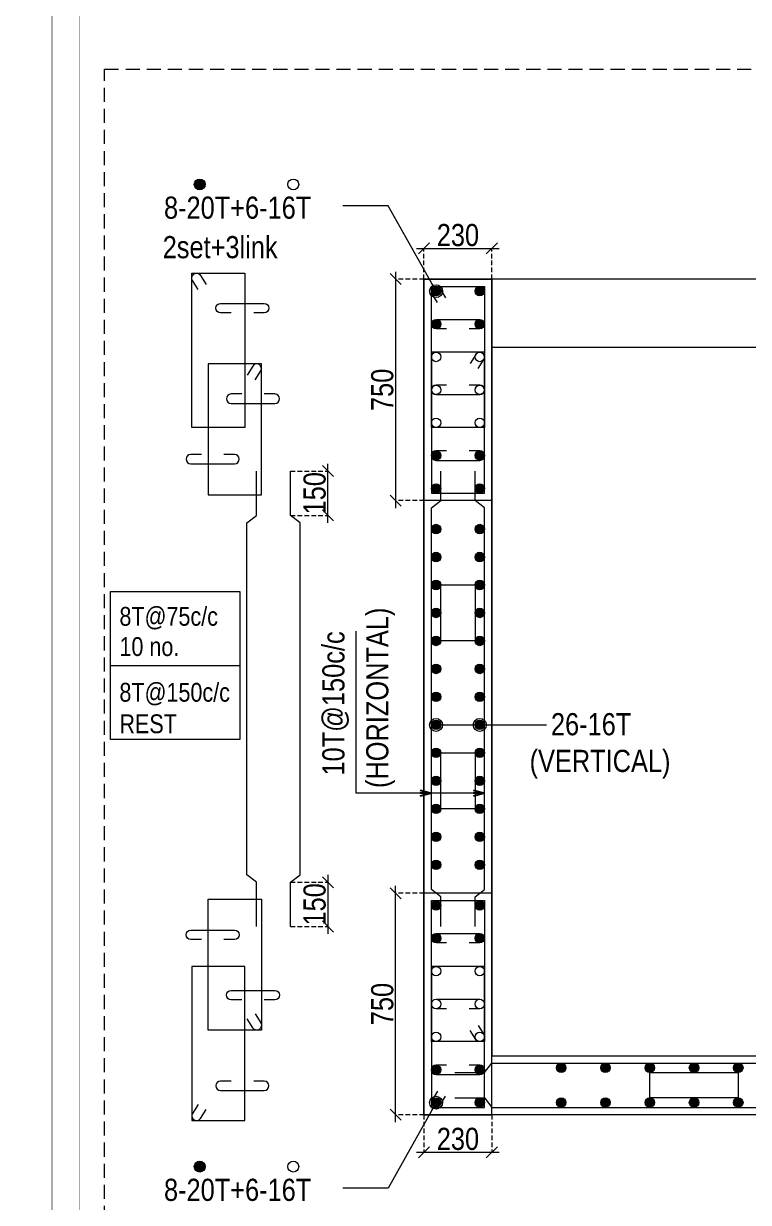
# Model space of a CAD drawing. Header units: millimetres. Extents: x 1112055 to 3390982, y -148532 to 766891.
# Drawn here: x 2248952 to 2258776, y 250427 to 266393 of the extents above; entities that cross this region are included whole.
import ezdxf

# ---------------------------------------------------------------- set-up
doc = ezdxf.new("R2010")
doc.units = ezdxf.units.MM
doc.header["$PDMODE"] = 35
doc.header["$PDSIZE"] = -25
doc.linetypes.add('DASHED2', pattern=[0.375, 0.25, -0.125])
doc.linetypes.add('Hidden', pattern=[9.525, 6.35, -3.175])
for name, color, linetype, lineweight in [('B COL. SIZE DIM', 220, 'Continuous', 25), ('B COLUMN', 1, 'Hidden', 9), ('B P.C.C', 251, 'Continuous', 0), ('B STEEL', 34, 'Continuous', 15), ('B STEEL TEXT', 7, 'Continuous', 15), ('B TITLE BLOCK', 250, 'Continuous', 0)]:
    doc.layers.add(name, color=color, linetype=linetype, lineweight=lineweight)
doc.styles.add('ARIAL', font='arial.ttf')
doc.styles.add('dim inside', font='romans.shx', dxfattribs={"width": 0.8, "height": 125})
doc.styles.add('SWINC', font='swissc.ttf')
doc.dimstyles.new('DIM 1', dxfattribs={"dimscale": 0, "dimtxt": 230, "dimasz": 150, "dimexe": 0.18, "dimexo": 0.0625, "dimgap": 0.5, "dimtad": 1, "dimdec": 0, "dimzin": 0, "dimdsep": 46, "dimtxsty": 'ARIAL', "dimblk": 'OBLIQUE', "dimcen": 6, "dimse1": 1, "dimse2": 1, "dimclrd": 256, "dimclrt": 256, "dimadec": 0, "dimazin": 2, "dimtfac": 0.75, "dimtdec": 0, "dimtix": 1, "dimtofl": 0, "dimtmove": 1, "dimatfit": 3, "dimldrblk": 'OPEN30', "dimfxl": 0.18, "dimfrac": 1, "dimtolj": 1, "dimtzin": 0, "dimlwd": -1, "dimarcsym": 0})
doc.dimstyles.new('dim inside', dxfattribs={"dimtxt": 125, "dimasz": 100, "dimexe": 0, "dimexo": 0, "dimgap": 10, "dimtad": 0, "dimdec": 0, "dimzin": 0, "dimdsep": 46, "dimtxsty": 'dim inside', "dimblk": 'SMALL', "dimcen": 0.09, "dimadec": 0, "dimazin": 0, "dimtfac": 1, "dimtdec": 0, "dimtofl": 0, "dimtmove": 0, "dimatfit": 3, "dimfxl": 1, "dimtolj": 1, "dimtzin": 0, "dimarcsym": 2})

# ---------------------------------------------------------------- blocks, each defined once
blk = doc.blocks.new('_Oblique')
at = {"color": 0, "linetype": 'ByBlock', "lineweight": -2}
blk.add_line((-0.5, -0.5), (0.5, 0.5), dxfattribs=at)
blk = doc.blocks.new('*D706')
at = {"layer": 'B COL. SIZE DIM', "color": 250, "lineweight": 9, "ltscale": 250, "transparency": 16777216}
blk.add_line((2254279, 263348), (2255399, 263348), dxfattribs=at)
at = {"layer": 'B COL. SIZE DIM', "color": 250, "linetype": 'DASHED2', "lineweight": 9, "ltscale": 250, "transparency": 16777216}
for p, q in [((2254379, 262932), (2254379, 263348)), ((2255299, 262932), (2255299, 263348))]:
    blk.add_line(p, q, dxfattribs=at)
at = {"layer": 'Defpoints', "color": 0, "ltscale": 250, "transparency": 16777216}
for p in [(2255299, 263348), (2254379, 262932), (2255299, 262932)]:
    blk.add_point(p, dxfattribs=at)
at = {"layer": 'B COL. SIZE DIM', "color": 250, "lineweight": 9, "ltscale": 250, "transparency": 16777216, "xscale": 150, "yscale": 150, "zscale": 150, "rotation": 180}
blk.add_blockref('_Oblique', (2254379, 263348), dxfattribs=at)
at = {"layer": 'B COL. SIZE DIM', "color": 250, "lineweight": 9, "ltscale": 250, "transparency": 16777216, "xscale": 150, "yscale": 150, "zscale": 150}
blk.add_blockref('_Oblique', (2255299, 263348), dxfattribs=at)
at = {"layer": 'B COL. SIZE DIM', "color": 6, "ltscale": 250, "transparency": 16777216, "insert": (2254839, 263527), "char_height": 300, "attachment_point": 5, "style": 'SWINC'}
blk.add_mtext('\\A1;230', dxfattribs=at)
blk = doc.blocks.new('*D707')
at = {"layer": 'B COL. SIZE DIM', "color": 250, "lineweight": 9, "ltscale": 250, "transparency": 16777216}
blk.add_line((2253994, 263032), (2253994, 259832), dxfattribs=at)
at = {"layer": 'B COL. SIZE DIM', "color": 250, "linetype": 'DASHED2', "lineweight": 9, "ltscale": 250, "transparency": 16777216}
for p, q in [((2254379, 262932), (2253994, 262932)), ((2254379, 259932), (2253994, 259932))]:
    blk.add_line(p, q, dxfattribs=at)
at = {"layer": 'Defpoints', "color": 0, "ltscale": 250, "transparency": 16777216}
for p in [(2254379, 262932), (2253994, 259932), (2254379, 259932)]:
    blk.add_point(p, dxfattribs=at)
at = {"layer": 'B COL. SIZE DIM', "color": 250, "lineweight": 9, "ltscale": 250, "transparency": 16777216, "xscale": 150, "yscale": 150, "zscale": 150}
for p, rotation in [((2253994, 262932), 90), ((2253994, 259932), 270)]:
    blk.add_blockref('_Oblique', p, dxfattribs=dict(at, rotation=rotation))
at = {"layer": 'B COL. SIZE DIM', "color": 6, "ltscale": 250, "transparency": 16777216, "insert": (2253815, 261432), "char_height": 300, "attachment_point": 5, "rotation": 90, "style": 'SWINC'}
blk.add_mtext('\\A1;750', dxfattribs=at)
blk = doc.blocks.new('*D698')
at = {"layer": 'B COL. SIZE DIM', "color": 250, "linetype": 'DASHED2', "lineweight": 9, "ltscale": 250, "transparency": 16777216}
for p, q in [((2254379, 251614), (2254379, 251107)), ((2255299, 251614), (2255299, 251107))]:
    blk.add_line(p, q, dxfattribs=at)
at = {"layer": 'B COL. SIZE DIM', "color": 250, "lineweight": 9, "ltscale": 250, "transparency": 16777216}
blk.add_line((2254279, 251107), (2255399, 251107), dxfattribs=at)
at = {"layer": 'Defpoints', "color": 0, "ltscale": 250, "transparency": 16777216}
for p in [(2254379, 251614), (2255299, 251614), (2255299, 251107)]:
    blk.add_point(p, dxfattribs=at)
at = {"layer": 'B COL. SIZE DIM', "color": 250, "lineweight": 9, "ltscale": 250, "transparency": 16777216, "xscale": 150, "yscale": 150, "zscale": 150, "rotation": 180}
blk.add_blockref('_Oblique', (2254379, 251107), dxfattribs=at)
at = {"layer": 'B COL. SIZE DIM', "color": 250, "lineweight": 9, "ltscale": 250, "transparency": 16777216, "xscale": 150, "yscale": 150, "zscale": 150}
blk.add_blockref('_Oblique', (2255299, 251107), dxfattribs=at)
at = {"layer": 'B COL. SIZE DIM', "color": 6, "ltscale": 250, "transparency": 16777216, "insert": (2254839, 251286), "char_height": 300, "attachment_point": 5, "style": 'SWINC'}
blk.add_mtext('\\A1;230', dxfattribs=at)
blk = doc.blocks.new('_Open30')
at = {"color": 0, "linetype": 'ByBlock', "lineweight": -2}
for p, q in [((-1, 0.27), (0, 0)), ((0, 0), (-1, -0.27)), ((0, 0), (-1, 0))]:
    blk.add_line(p, q, dxfattribs=at)
blk = doc.blocks.new('*D699')
at = {"layer": 'B COL. SIZE DIM', "color": 250, "lineweight": 9, "ltscale": 250, "transparency": 16777216}
blk.add_line((2253077, 254864), (2253077, 254064), dxfattribs=at)
at = {"layer": 'B COL. SIZE DIM', "color": 250, "linetype": 'DASHED2', "lineweight": 9, "ltscale": 250, "transparency": 16777216}
for p, q in [((2252572, 254764), (2253077, 254764)), ((2252572, 254164), (2253077, 254164))]:
    blk.add_line(p, q, dxfattribs=at)
at = {"layer": 'Defpoints', "color": 0, "ltscale": 250, "transparency": 16777216}
for p in [(2252572, 254764), (2252572, 254164), (2253077, 254164)]:
    blk.add_point(p, dxfattribs=at)
at = {"layer": 'B COL. SIZE DIM', "color": 250, "lineweight": 9, "ltscale": 250, "transparency": 16777216, "xscale": 150, "yscale": 150, "zscale": 150}
for p, rotation in [((2253077, 254764), 90), ((2253077, 254164), 270)]:
    blk.add_blockref('_Oblique', p, dxfattribs=dict(at, rotation=rotation))
at = {"layer": 'B COL. SIZE DIM', "color": 6, "ltscale": 250, "transparency": 16777216, "insert": (2252898, 254464), "char_height": 300, "attachment_point": 5, "rotation": 90, "style": 'SWINC'}
blk.add_mtext('\\A1;150', dxfattribs=at)
blk = doc.blocks.new('*D700')
at = {"layer": 'B COL. SIZE DIM', "color": 250, "lineweight": 9, "ltscale": 250, "transparency": 16777216}
blk.add_line((2253077, 259632), (2253077, 260432), dxfattribs=at)
at = {"layer": 'B COL. SIZE DIM', "color": 250, "linetype": 'DASHED2', "lineweight": 9, "ltscale": 250, "transparency": 16777216}
for p, q in [((2252572, 260332), (2253077, 260332)), ((2252572, 259732), (2253077, 259732))]:
    blk.add_line(p, q, dxfattribs=at)
at = {"layer": 'Defpoints', "color": 0, "ltscale": 250, "transparency": 16777216}
for p in [(2252572, 260332), (2253077, 260332), (2252572, 259732)]:
    blk.add_point(p, dxfattribs=at)
at = {"layer": 'B COL. SIZE DIM', "color": 250, "lineweight": 9, "ltscale": 250, "transparency": 16777216, "xscale": 150, "yscale": 150, "zscale": 150}
for p, rotation in [((2253077, 260332), 90), ((2253077, 259732), 270)]:
    blk.add_blockref('_Oblique', p, dxfattribs=dict(at, rotation=rotation))
at = {"layer": 'B COL. SIZE DIM', "color": 6, "ltscale": 250, "transparency": 16777216, "insert": (2252898, 260032), "char_height": 300, "attachment_point": 5, "rotation": 90, "style": 'SWINC'}
blk.add_mtext('\\A1;150', dxfattribs=at)
blk = doc.blocks.new('*D709')
at = {"layer": 'B COL. SIZE DIM', "color": 250, "lineweight": 9, "ltscale": 250, "transparency": 16777216}
blk.add_line((2253994, 251514), (2253994, 254714), dxfattribs=at)
at = {"layer": 'B COL. SIZE DIM', "color": 250, "linetype": 'DASHED2', "lineweight": 9, "ltscale": 250, "transparency": 16777216}
for p, q in [((2254379, 254614), (2253994, 254614)), ((2254379, 251614), (2253994, 251614))]:
    blk.add_line(p, q, dxfattribs=at)
at = {"layer": 'Defpoints', "color": 0, "ltscale": 250, "transparency": 16777216}
for p in [(2253994, 254614), (2254379, 254614), (2254379, 251614)]:
    blk.add_point(p, dxfattribs=at)
at = {"layer": 'B COL. SIZE DIM', "color": 250, "lineweight": 9, "ltscale": 250, "transparency": 16777216, "xscale": 150, "yscale": 150, "zscale": 150}
for p, rotation in [((2253994, 254614), 90), ((2253994, 251614), 270)]:
    blk.add_blockref('_Oblique', p, dxfattribs=dict(at, rotation=rotation))
at = {"layer": 'B COL. SIZE DIM', "color": 6, "ltscale": 250, "transparency": 16777216, "insert": (2253815, 253114), "char_height": 300, "attachment_point": 5, "rotation": 90, "style": 'SWINC'}
blk.add_mtext('\\A1;750', dxfattribs=at)

msp = doc.modelspace()

# ---------------------------------------------------------------- hatches: boundary and pattern name
at = {"layer": 'B STEEL', "lineweight": 13}
h = msp.add_hatch(color=256, dxfattribs=at)
h.dxf.hatch_style = 1
edge = h.paths.add_edge_path()
edge.add_arc((2251339.4, 264214.7), 73.3, 0, 360)
at = {"layer": 'B STEEL', "lineweight": 9, "ltscale": 0.5}
h = msp.add_hatch(color=34, dxfattribs=at)
edge = h.paths.add_edge_path()
edge.add_arc((2254542.9, 262768.4), 64, 360, 720, ccw=False)
h = msp.add_hatch(color=34, dxfattribs=at)
edge = h.paths.add_edge_path()
edge.add_arc((2255134.9, 262768.4), 64, -180, 180)
h = msp.add_hatch(color=34, dxfattribs=at)
edge = h.paths.add_edge_path()
edge.add_arc((2254542.9, 262323), 64, 360, 720, ccw=False)
h = msp.add_hatch(color=34, dxfattribs=at)
edge = h.paths.add_edge_path()
edge.add_arc((2255134.9, 262323), 64, -180, 180)
h = msp.add_hatch(color=34, dxfattribs=at)
edge = h.paths.add_edge_path()
edge.add_arc((2254542.9, 260541.7), 64, 360, 720, ccw=False)
h = msp.add_hatch(color=34, dxfattribs=at)
edge = h.paths.add_edge_path()
edge.add_arc((2255134.9, 260541.7), 64, -180, 180)
h = msp.add_hatch(color=34, dxfattribs=at)
edge = h.paths.add_edge_path()
edge.add_arc((2254542.9, 260096.4), 64, -360, 0)
h = msp.add_hatch(color=34, dxfattribs=at)
edge = h.paths.add_edge_path()
edge.add_arc((2255134.9, 260096.4), 64, 180, 540, ccw=False)
h = msp.add_hatch(color=34, dxfattribs=at)
edge = h.paths.add_edge_path()
edge.add_arc((2254542.9, 259547.3), 64, 360, 720, ccw=False)
h = msp.add_hatch(color=34, dxfattribs=at)
edge = h.paths.add_edge_path()
edge.add_arc((2255134.9, 259547.3), 64, -180, 180)
h = msp.add_hatch(color=34, dxfattribs=at)
edge = h.paths.add_edge_path()
edge.add_arc((2254542.9, 259168.4), 64, 360, 720, ccw=False)
h = msp.add_hatch(color=34, dxfattribs=at)
edge = h.paths.add_edge_path()
edge.add_arc((2255134.9, 259168.4), 64, -180, 180)
h = msp.add_hatch(color=34, dxfattribs=at)
edge = h.paths.add_edge_path()
edge.add_arc((2254542.9, 258789.4), 64, 360, 720, ccw=False)
h = msp.add_hatch(color=34, dxfattribs=at)
edge = h.paths.add_edge_path()
edge.add_arc((2255134.9, 258789.4), 64, -180, 180)
h = msp.add_hatch(color=34, dxfattribs=at)
edge = h.paths.add_edge_path()
edge.add_arc((2254542.9, 258410.4), 64, 360, 720, ccw=False)
h = msp.add_hatch(color=34, dxfattribs=at)
edge = h.paths.add_edge_path()
edge.add_arc((2255134.9, 258410.4), 64, -180, 180)
h = msp.add_hatch(color=34, dxfattribs=at)
edge = h.paths.add_edge_path()
edge.add_arc((2254542.9, 258031.4), 64, 360, 720, ccw=False)
h = msp.add_hatch(color=34, dxfattribs=at)
edge = h.paths.add_edge_path()
edge.add_arc((2255134.9, 258031.4), 64, -180, 180)
h = msp.add_hatch(color=34, dxfattribs=at)
edge = h.paths.add_edge_path()
edge.add_arc((2254542.9, 257652.4), 64, 360, 720, ccw=False)
h = msp.add_hatch(color=34, dxfattribs=at)
edge = h.paths.add_edge_path()
edge.add_arc((2255134.9, 257652.4), 64, -180, 180)
h = msp.add_hatch(color=34, dxfattribs=at)
edge = h.paths.add_edge_path()
edge.add_arc((2254542.9, 257273.4), 64, 360, 720, ccw=False)
h = msp.add_hatch(color=34, dxfattribs=at)
edge = h.paths.add_edge_path()
edge.add_arc((2255134.9, 257273.4), 64, -180, 180)
h = msp.add_hatch(color=34, dxfattribs=at)
edge = h.paths.add_edge_path()
edge.add_arc((2254542.9, 256894.4), 64, 360, 720, ccw=False)
h = msp.add_hatch(color=34, dxfattribs=at)
edge = h.paths.add_edge_path()
edge.add_arc((2255134.9, 256894.4), 64, -180, 180)
h = msp.add_hatch(color=34, dxfattribs=at)
edge = h.paths.add_edge_path()
edge.add_arc((2254542.9, 256515.4), 64, 360, 720, ccw=False)
h = msp.add_hatch(color=34, dxfattribs=at)
edge = h.paths.add_edge_path()
edge.add_arc((2255134.9, 256515.4), 64, -180, 180)
h = msp.add_hatch(color=34, dxfattribs=at)
edge = h.paths.add_edge_path()
edge.add_arc((2254542.9, 256136.4), 64, 360, 720, ccw=False)
h = msp.add_hatch(color=34, dxfattribs=at)
edge = h.paths.add_edge_path()
edge.add_arc((2255134.9, 256136.4), 64, -180, 180)
h = msp.add_hatch(color=34, dxfattribs=at)
edge = h.paths.add_edge_path()
edge.add_arc((2254542.9, 255757.4), 64, 360, 720, ccw=False)
h = msp.add_hatch(color=34, dxfattribs=at)
edge = h.paths.add_edge_path()
edge.add_arc((2255134.9, 255757.4), 64, -180, 180)
h = msp.add_hatch(color=34, dxfattribs=at)
edge = h.paths.add_edge_path()
edge.add_arc((2254542.9, 255378.4), 64, 360, 720, ccw=False)
h = msp.add_hatch(color=34, dxfattribs=at)
edge = h.paths.add_edge_path()
edge.add_arc((2255134.9, 255378.4), 64, -180, 180)
h = msp.add_hatch(color=34, dxfattribs=at)
edge = h.paths.add_edge_path()
edge.add_arc((2254542.9, 254999.4), 64, 360, 720, ccw=False)
h = msp.add_hatch(color=34, dxfattribs=at)
edge = h.paths.add_edge_path()
edge.add_arc((2255134.9, 254999.4), 64, -180, 180)
h = msp.add_hatch(color=34, dxfattribs=at)
edge = h.paths.add_edge_path()
edge.add_arc((2254542.9, 254450.3), 64, 360, 720, ccw=False)
h = msp.add_hatch(color=34, dxfattribs=at)
edge = h.paths.add_edge_path()
edge.add_arc((2255134.9, 254450.3), 64, -180, 180)
h = msp.add_hatch(color=34, dxfattribs=at)
edge = h.paths.add_edge_path()
edge.add_arc((2254542.9, 254005), 64, 360, 720, ccw=False)
h = msp.add_hatch(color=34, dxfattribs=at)
edge = h.paths.add_edge_path()
edge.add_arc((2255134.9, 254005), 64, -180, 180)
h = msp.add_hatch(color=34, dxfattribs=at)
edge = h.paths.add_edge_path()
edge.add_arc((2254542.9, 252223.7), 64, 360, 720, ccw=False)
h = msp.add_hatch(color=34, dxfattribs=at)
edge = h.paths.add_edge_path()
edge.add_arc((2255134.9, 252223.7), 64, -180, 180)
h = msp.add_hatch(color=34, dxfattribs=at)
edge = h.paths.add_edge_path()
edge.add_arc((2256238.9, 252250.3), 64, 180, 540, ccw=False)
h = msp.add_hatch(color=34, dxfattribs=at)
edge = h.paths.add_edge_path()
edge.add_arc((2256838.9, 252250.3), 64, 180, 540, ccw=False)
h = msp.add_hatch(color=34, dxfattribs=at)
edge = h.paths.add_edge_path()
edge.add_arc((2257438.9, 252250.3), 64, 180, 540, ccw=False)
h = msp.add_hatch(color=34, dxfattribs=at)
edge = h.paths.add_edge_path()
edge.add_arc((2258038.9, 252250.3), 64, 180, 540, ccw=False)
h = msp.add_hatch(color=34, dxfattribs=at)
edge = h.paths.add_edge_path()
edge.add_arc((2258638.9, 252250.3), 64, 180, 540, ccw=False)
h = msp.add_hatch(color=34, dxfattribs=at)
edge = h.paths.add_edge_path()
edge.add_arc((2254542.9, 251778.4), 64, -360, 0)
h = msp.add_hatch(color=34, dxfattribs=at)
edge = h.paths.add_edge_path()
edge.add_arc((2255134.9, 251778.4), 64, 180, 540, ccw=False)
h = msp.add_hatch(color=34, dxfattribs=at)
edge = h.paths.add_edge_path()
edge.add_arc((2256238.9, 251778.4), 64, 180, 540, ccw=False)
h = msp.add_hatch(color=34, dxfattribs=at)
edge = h.paths.add_edge_path()
edge.add_arc((2256838.9, 251778.4), 64, 180, 540, ccw=False)
h = msp.add_hatch(color=34, dxfattribs=at)
edge = h.paths.add_edge_path()
edge.add_arc((2257438.9, 251778.4), 64, 180, 540, ccw=False)
h = msp.add_hatch(color=34, dxfattribs=at)
edge = h.paths.add_edge_path()
edge.add_arc((2258038.9, 251778.4), 64, 180, 540, ccw=False)
h = msp.add_hatch(color=34, dxfattribs=at)
edge = h.paths.add_edge_path()
edge.add_arc((2258638.9, 251778.4), 64, 180, 540, ccw=False)
at = {"layer": 'B STEEL', "lineweight": 13}
h = msp.add_hatch(color=256, dxfattribs=at)
h.dxf.hatch_style = 1
edge = h.paths.add_edge_path()
edge.add_arc((2251339.4, 250912.4), 73.3, 0, 360)

# ---------------------------------------------------------------- linework, layer by layer
at = {"layer": 'B COLUMN', "color": 1, "linetype": 'ByBlock', "lineweight": 20}
for points in [[(2263978.9, 262932.4), (2264898.9, 262932.4), (2264898.9, 251614.4), (2254378.9, 251614.4), (2254378.9, 262932.4), (2255298.9, 262932.4), (2255298.9, 252414.4), (2263978.9, 252414.4)], [(2255298.9, 262932.4), (2254378.9, 262932.4), (2254378.9, 251614.4), (2255298.9, 251614.4)], [(2255298.9, 259932.4), (2254378.9, 259932.4), (2254378.9, 262932.4), (2255298.9, 262932.4)], [(2255298.9, 262012.4), (2263978.9, 262012.4), (2263978.9, 262932.4), (2255298.9, 262932.4)], [(2255298.9, 254614.4), (2254378.9, 254614.4), (2254378.9, 251614.4), (2255298.9, 251614.4)]]:
    msp.add_lwpolyline(points, close=True, dxfattribs=at)
at = {"layer": 'B P.C.C', "color": 250, "lineweight": 0, "ltscale": 30}
msp.add_line((2250130.1, 257698.8), (2251883.2, 257698.8), dxfattribs=at)
at = {"layer": 'B P.C.C', "color": 250, "linetype": 'Hidden', "lineweight": 0, "ltscale": 30}
msp.add_lwpolyline([(2250050.5, 265775.3), (2269729.4, 265775.3), (2269729.4, 247617.1), (2250050.5, 247617.1)], close=True, dxfattribs=at)
at = {"layer": 'B P.C.C', "color": 250, "lineweight": 0, "ltscale": 30}
msp.add_lwpolyline([(2250130.1, 258701.4), (2251883.2, 258701.4), (2251883.2, 256696.2), (2250130.1, 256696.2)], close=True, dxfattribs=at)
at = {"layer": 'B STEEL', "lineweight": 13}
for points in [[(2251952.2, 260923), (2251232.2, 260923), (2251232.2, 263012.3), (2251952.2, 263012.3)], [(2255198.9, 260923), (2254478.9, 260923), (2254478.9, 262832.4), (2255198.9, 262832.4)], [(2255198.9, 261941.7), (2254478.9, 261941.7), (2254478.9, 260032.4), (2255198.9, 260032.4)], [(2252176.2, 261785.3), (2251456.2, 261785.3), (2251456.2, 260012.3), (2252176.2, 260012.3)], [(2252176.2, 252761.5), (2251456.2, 252761.5), (2251456.2, 254534.5), (2252176.2, 254534.5)], [(2255198.9, 252605), (2254478.9, 252605), (2254478.9, 254514.4), (2255198.9, 254514.4)], [(2251952.2, 253623.7), (2251232.2, 253623.7), (2251232.2, 251534.5), (2251952.2, 251534.5)], [(2255198.9, 253623.7), (2254478.9, 253623.7), (2254478.9, 251714.4), (2255198.9, 251714.4)]]:
    msp.add_lwpolyline(points, close=True, dxfattribs=at)
at = {"layer": 'B STEEL', "color": 34, "lineweight": 9, "ltscale": 0.5}
for points in [[(2251316.5, 262793.2), (2251241.7, 262914.7, -1), (2251350.8, 262981.8), (2251425.5, 262860.3)], [(2254563.2, 262613.3), (2254488.4, 262734.8, -1), (2254597.5, 262801.9), (2254672.2, 262680.4)], [(2251764.9, 262475.2), (2251622.3, 262475.2, -1), (2251622.3, 262603.3), (2252214.3, 262603.3, -1), (2252214.3, 262475.2), (2252071.6, 262475.2)], [(2254685.6, 262259), (2254542.9, 262259, -1), (2254542.9, 262387), (2255134.9, 262387, -1), (2255134.9, 262259), (2254992.3, 262259)], [(2255114.7, 261722.7), (2255189.4, 261844.1, 1), (2255080.4, 261911.3), (2255005.6, 261789.8)], [(2252092, 261566.2), (2252166.7, 261687.7, 1), (2252057.7, 261754.8), (2251982.9, 261633.3)], [(2251908.5, 261376.3), (2251765.8, 261376.3, 1), (2251765.8, 261248.2), (2252357.8, 261248.2, 1), (2252357.8, 261376.3), (2252215.1, 261376.3)], [(2254685.6, 261496.4), (2254542.9, 261496.4, 1), (2254542.9, 261368.4), (2255134.9, 261368.4, 1), (2255134.9, 261496.4), (2254992.3, 261496.4)], [(2254685.6, 260605.7), (2254542.9, 260605.7, 1), (2254542.9, 260477.7), (2255134.9, 260477.7, 1), (2255134.9, 260605.7), (2254992.3, 260605.7)], [(2251361.7, 260558.3), (2251219.1, 260558.3, 1), (2251219.1, 260430.3), (2251811, 260430.3, 1), (2251811, 260558.3), (2251668.4, 260558.3)], [(2251361.7, 253988.4), (2251219.1, 253988.4, -1), (2251219.1, 254116.5), (2251811, 254116.5, -1), (2251811, 253988.4), (2251668.4, 253988.4)], [(2254685.6, 253941), (2254542.9, 253941, -1), (2254542.9, 254069), (2255134.9, 254069, -1), (2255134.9, 253941), (2254992.3, 253941)], [(2251908.5, 253170.4), (2251765.8, 253170.4, -1), (2251765.8, 253298.5), (2252357.8, 253298.5, -1), (2252357.8, 253170.4), (2252215.1, 253170.4)], [(2254685.6, 253050.3), (2254542.9, 253050.3, -1), (2254542.9, 253178.4), (2255134.9, 253178.4, -1), (2255134.9, 253050.3), (2254992.3, 253050.3)], [(2252092, 252980.5), (2252166.7, 252859, -1), (2252057.7, 252791.9), (2251982.9, 252913.4)], [(2255114.7, 252824.1), (2255189.4, 252702.6, -1), (2255080.4, 252635.5), (2255005.6, 252757)], [(2254685.6, 252287.7), (2254542.9, 252287.7, 1), (2254542.9, 252159.7), (2255134.9, 252159.7, 1), (2255134.9, 252287.7), (2254992.3, 252287.7)], [(2251764.9, 252071.5), (2251622.3, 252071.5, 1), (2251622.3, 251943.5), (2252214.3, 251943.5, 1), (2252214.3, 252071.5), (2252071.6, 252071.5)], [(2254563.2, 251933.4), (2254488.4, 251811.9, 1), (2254597.5, 251744.8), (2254672.2, 251866.3)], [(2251316.5, 251753.5), (2251241.7, 251632, 1), (2251350.8, 251564.9), (2251425.5, 251686.4)]]:
    msp.add_lwpolyline(points, format="xyb", dxfattribs=at)
at = {"layer": 'B STEEL', "lineweight": 13}
for points in [[(2252107.7, 254164.4), (2252107.7, 254764.4), (2251979.6, 254864.4), (2251979.6, 259632.4), (2252107.7, 259732.4), (2252107.7, 260332.4)], [(2252571.6, 254164.4), (2252571.6, 254764.4), (2252699.6, 254864.4), (2252699.6, 259632.4), (2252571.6, 259732.4), (2252571.6, 260332.4)], [(2254607, 254164.4), (2254607, 254564.4), (2254478.9, 254664.4), (2254478.9, 259832.4), (2254607, 259932.4), (2254607, 260332.4)], [(2255070.9, 254164.4), (2255070.9, 254564.4), (2255198.9, 254664.4), (2255198.9, 259832.4), (2255070.9, 259932.4), (2255070.9, 260332.4)], [(2254798.9, 252186.3), (2255198.9, 252186.3), (2255298.9, 252314.4), (2263978.9, 252314.4), (2264078.9, 252186.3), (2264478.9, 252186.3)], [(2254798.9, 251842.4), (2255198.9, 251842.4), (2255298.9, 251714.4), (2263978.9, 251714.4), (2264078.9, 251842.4), (2264478.9, 251842.4)]]:
    msp.add_lwpolyline(points, dxfattribs=at)
at = {"layer": 'B STEEL', "color": 3, "lineweight": 13}
for points in [[(2254607, 258789.4), (2255070.9, 258789.4), (2255070.9, 258031.4), (2254607, 258031.4)], [(2254607, 256515.4), (2255070.9, 256515.4), (2255070.9, 255757.4), (2254607, 255757.4)], [(2258638.9, 252186.3), (2258638.9, 251842.4), (2257438.9, 251842.4), (2257438.9, 252186.3)]]:
    msp.add_lwpolyline(points, close=True, dxfattribs=at)
at = {"layer": 'B STEEL', "lineweight": 13}
for centre in [(2251339.4, 264214.7), (2252607.9, 264214.7), (2251339.4, 250912.4), (2252607.9, 250912.4)]:
    msp.add_circle(centre, 73.3, dxfattribs=at)
at = {"layer": 'B STEEL', "color": 34, "lineweight": 9, "ltscale": 0.5}
for centre in [(2254542.9, 262768.4), (2255134.9, 262768.4), (2254542.9, 262323), (2255134.9, 262323), (2254542.9, 261877.7), (2255134.9, 261877.7), (2254542.9, 261432.4), (2255134.9, 261432.4), (2254542.9, 260987), (2255134.9, 260987), (2254542.9, 260541.7), (2255134.9, 260541.7), (2254542.9, 260096.4), (2255134.9, 260096.4), (2254542.9, 259547.3), (2255134.9, 259547.3), (2254542.9, 259168.4), (2255134.9, 259168.4), (2254542.9, 258789.4), (2255134.9, 258789.4), (2254542.9, 258410.4), (2255134.9, 258410.4), (2254542.9, 258031.4), (2255134.9, 258031.4), (2254542.9, 257652.4), (2255134.9, 257652.4), (2254542.9, 257273.4), (2255134.9, 257273.4), (2254542.9, 256894.4), (2255134.9, 256894.4), (2254542.9, 256515.4), (2255134.9, 256515.4), (2254542.9, 256136.4), (2255134.9, 256136.4), (2254542.9, 255757.4), (2255134.9, 255757.4), (2254542.9, 255378.4), (2255134.9, 255378.4), (2254542.9, 254999.4), (2255134.9, 254999.4), (2254542.9, 254450.3), (2255134.9, 254450.3), (2254542.9, 254005), (2255134.9, 254005), (2254542.9, 253559.7), (2255134.9, 253559.7), (2254542.9, 253114.4), (2255134.9, 253114.4), (2254542.9, 252669), (2255134.9, 252669), (2254542.9, 252223.7), (2255134.9, 252223.7), (2256238.9, 252250.3), (2256838.9, 252250.3), (2257438.9, 252250.3), (2258038.9, 252250.3), (2258638.9, 252250.3), (2254542.9, 251778.4), (2255134.9, 251778.4), (2256238.9, 251778.4), (2256838.9, 251778.4), (2257438.9, 251778.4), (2258038.9, 251778.4), (2258638.9, 251778.4)]:
    msp.add_circle(centre, 64, dxfattribs=at)
at = {"layer": 'B TITLE BLOCK', "color": 1, "const_width": 8.39}
msp.add_lwpolyline([(2249336.4, 286287.6), (2249336.4, 238170.9), (2319723.4, 238170.9), (2319723.4, 286287.6)], close=True, dxfattribs=at)
at = {"layer": 'B TITLE BLOCK', "color": 250, "lineweight": 0, "const_width": 8.39}
msp.add_lwpolyline([(2249710.1, 285913.8), (2249710.1, 238544.6), (2319349.7, 238544.6), (2319349.7, 285913.8)], close=True, dxfattribs=at)

# ---------------------------------------------------------------- texts
at = {"layer": 'B STEEL TEXT', "lineweight": 5, "style": 'SWINC'}
for s, height, p in [('8-20T+6-16T', 300, (2250855.5, 263750)), ('2set+3link', 300, (2250837.8, 263215.1)), ('8T@75c/c', 255, (2250251.5, 258237.4)), ('10 no.', 255, (2250251.5, 257827.9)), ('8T@150c/c', 255, (2250251.5, 257209)), ('26-16T', 300, (2256100.1, 256754)), ('REST', 255, (2250251.5, 256781.9)), ('(VERTICAL)', 300, (2255810.7, 256256.9)), ('8-20T+6-16T', 300, (2250855.5, 250447.7))]:
    msp.add_text(s, height=height, dxfattribs=at).set_placement(p)
for s, p in [('(HORIZONTAL)', (2253896.2, 256039.8)), ('10T@150c/c', (2253301.4, 256208.4))]:
    msp.add_text(s, height=300, rotation=90, dxfattribs=at).set_placement(p)
at = {"layer": 'B TITLE BLOCK', "color": 251, "insert": (2646758.7, 251906.3), "char_height": 315.198, "attachment_point": 2, "style": 'SWINC'}
msp.add_mtext_dynamic_manual_height_columns('\\pxsm1,qj;{\\fBankGothic Lt BT|b0|i0|c0|p34;BHOOMI\\P\\ps*,q*;\\fGost|b0|i0|c0|p2;\\H0.8x;- CONSULTANTS -\\C1; }', width=824178.808, gutter_width=0, heights=[115930.2], dxfattribs=at)

# ---------------------------------------------------------------- dimensions: what is measured, and where the dimension line sits
at = {"layer": 'B COL. SIZE DIM', "color": 250, "ltscale": 250}
for base, p1, p2, picture, middle in [((2255298.9, 263348.1), (2254378.9, 262932.4), (2255298.9, 262932.4), '*D706', (2254838.9, 263527.3)), ((2255298.9, 251107), (2254378.9, 251614.4), (2255298.9, 251614.4), '*D698', (2254838.9, 251286.2))]:
    dim = msp.add_linear_dim(base=base, p1=p1, p2=p2, dimstyle='dim inside', override={"dimtxt": 300, "dimasz": 150, "dimgap": 25, "dimtad": 3, "dimlfac": 0.25, "dimtxsty": 'SWINC', "dimblk1": 'Oblique', "dimblk2": 'Oblique', "dimsah": 1, "dimdle": 100, "dimclrd": 250, "dimclre": 250, "dimclrt": 6, "dimfxl": 1000, "dimlwd": 9, "dimlwe": 9}, dxfattribs=at)
    dim.commit()
    dim.dimension.update_dxf_attribs({"geometry": picture, "text_midpoint": middle})
for base, p1, p2, angle, picture, middle in [((2253994.2, 259932.4), (2254378.9, 262932.4), (2254378.9, 259932.4), 90, '*D707', (2253815.4, 261432.4)), ((2253076.7, 260332.4), (2252571.6, 259732.4), (2252571.6, 260332.4), 270, '*D700', (2252897.8, 260032.4)), ((2253076.7, 254164.4), (2252571.6, 254764.4), (2252571.6, 254164.4), 90, '*D699', (2252897.8, 254464.4)), ((2253994.2, 254614.4), (2254378.9, 251614.4), (2254378.9, 254614.4), 270, '*D709', (2253815.4, 253114.4))]:
    dim = msp.add_linear_dim(base=base, p1=p1, p2=p2, angle=angle, dimstyle='dim inside', override={"dimtxt": 300, "dimasz": 150, "dimgap": 25, "dimtad": 3, "dimlfac": 0.25, "dimtxsty": 'SWINC', "dimblk1": 'Oblique', "dimblk2": 'Oblique', "dimsah": 1, "dimdle": 100, "dimclrd": 250, "dimclre": 250, "dimclrt": 6, "dimfxl": 1000, "dimlwd": 9, "dimlwe": 9}, dxfattribs=at)
    dim.commit()
    dim.dimension.update_dxf_attribs({"geometry": picture, "text_midpoint": middle})

# ---------------------------------------------------------------- leaders
at = {"layer": 'B STEEL TEXT', "lineweight": 9}
for points in [[(2254542.9, 262768.4), (2253892.3, 263924.5), (2253279.2, 263924.5)], [(2254542.9, 256894.4), (2256039.4, 256894.4)], [(2255134.9, 256894.4), (2256039.4, 256894.4)], [(2254542.9, 251778.4), (2253892.3, 250622.2), (2253279.2, 250622.2)]]:
    msp.add_leader(points, dimstyle='DIM 1', override={"dimscale": 1, "dimasz": 175, "dimtad": 0, "dimtxsty": 'SWINC', "dimldrblk": 'DotBlank', "dimfxlon": 1, "dimarcsym": 2}, dxfattribs=at)
at = {"layer": 'B STEEL TEXT', "lineweight": 5}
for points in [[(2255198.9, 255968.6), (2253459.9, 255968.6), (2253459.9, 258162.8)], [(2254478.9, 255968.6), (2253459.9, 255968.6), (2253459.9, 258162.8)]]:
    msp.add_leader(points, dimstyle='DIM 1', override={"dimscale": 1, "dimtad": 0, "dimtxsty": 'SWINC', "dimfxlon": 1, "dimlwd": 5, "dimarcsym": 2}, dxfattribs=at)

doc.saveas('drawing.dxf')
